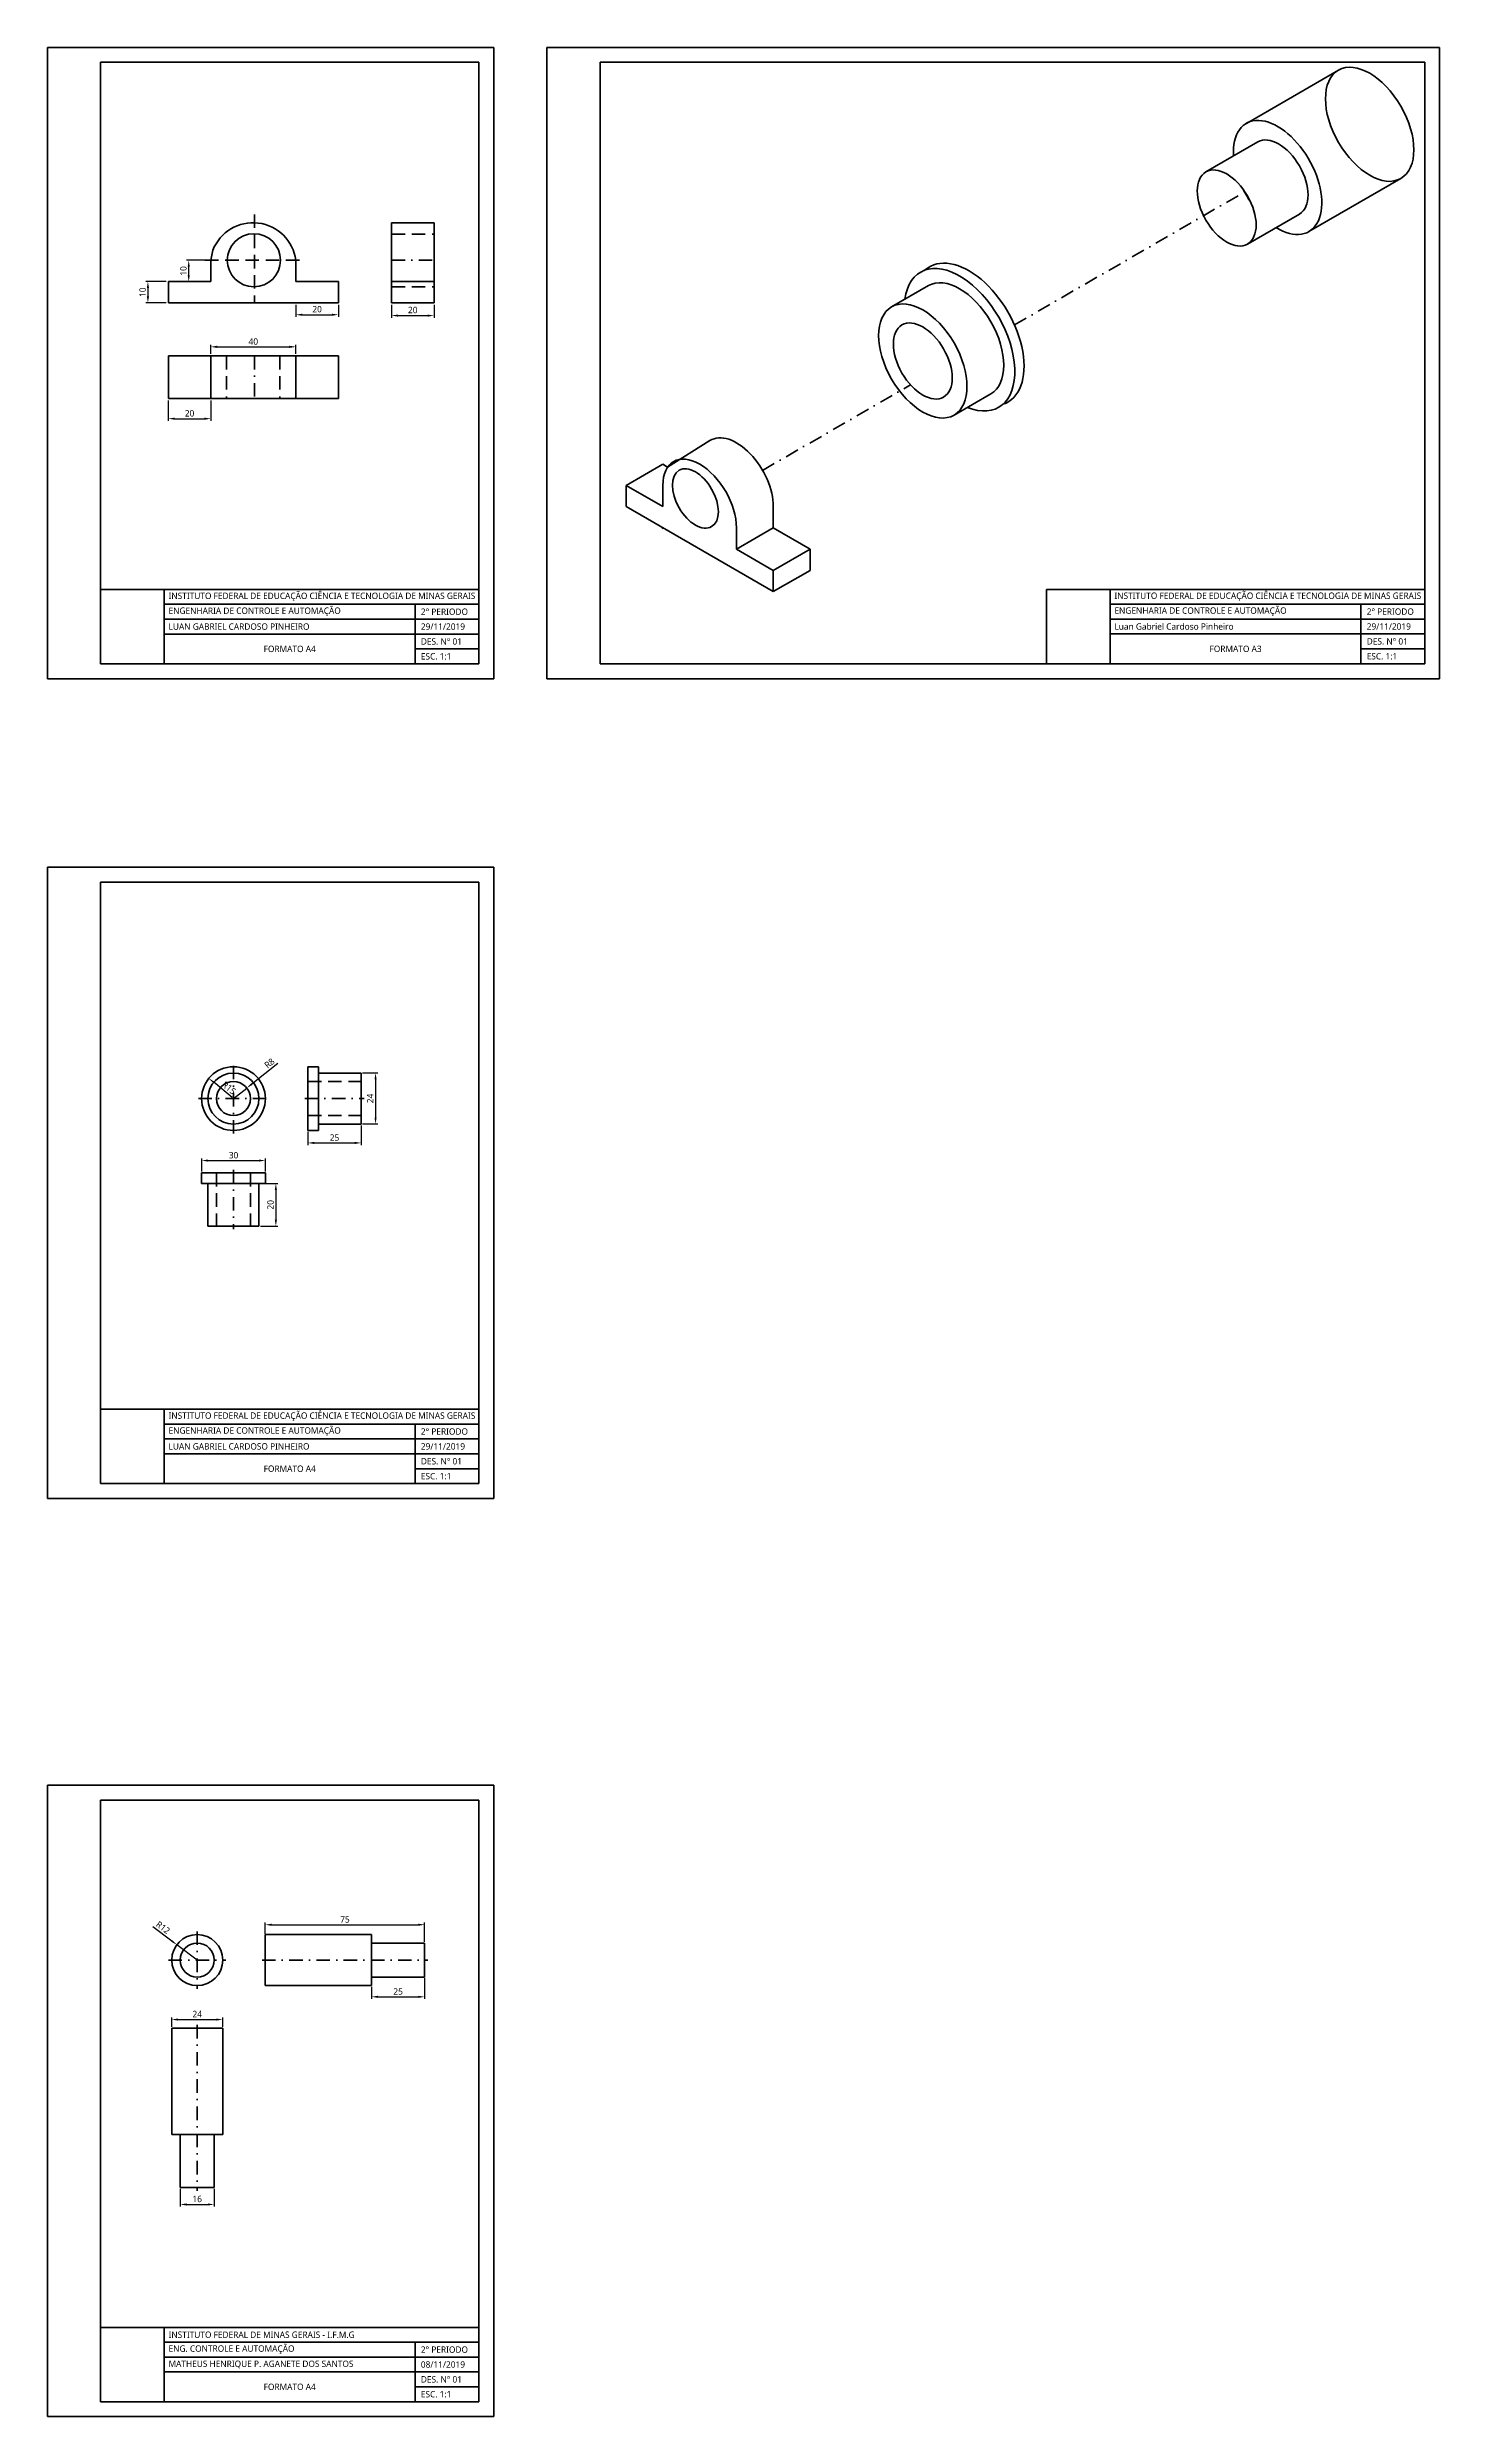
# Model space of a CAD drawing. Header units: millimetres. Extents: x 1010 to 9855, y 1438 to 2552.
# Drawn here: x 1010 to 1665, y 1438 to 2552 of the extents above; entities outside this region: 1.
import ezdxf

# ---------------------------------------------------------------- set-up
doc = ezdxf.new("R2010")
doc.units = ezdxf.units.MM
for name, pattern in [('DASHDOT2', [12.7, 6.35, -3.175, 0, -3.175]), ('DASHED2', [9.525, 6.35, -3.175]), ('TRAÇOPONTO2', [12.7, 6.35, -3.175, 0, -3.175])]:
    doc.linetypes.add(name, pattern=pattern)
for name, color, linetype, lineweight in [('Continua Estreita', 4, 'Continuous', 50), ('Continua Larga', 3, 'Continuous', 70), ('Cotas', 3, 'Continuous', 50)]:
    doc.layers.add(name, color=color, linetype=linetype, lineweight=lineweight)
for name, color, linetype, lineweight, plot in [('Texto', 3, 'Continuous', 70, False), ('Tracejada Larga', 1, 'DASHED2', 70, False), ('Traço ponto estreita', 2, 'TRAÇOPONTO2', 50, False), ('TraçoPonto Estreita', 2, 'DASHDOT2', 50, False)]:
    doc.layers.add(name, color=color, linetype=linetype, lineweight=lineweight, plot=plot)
doc.styles.add('Luan', font='trebuc.ttf', dxfattribs={"height": 3})
doc.styles.add('Matheus_Aganete', font='trebuc.ttf', dxfattribs={"height": 3})
doc.dimstyles.new('Luan', dxfattribs={"dimtxt": 3, "dimasz": 3, "dimexe": 1, "dimexo": 1, "dimgap": 1, "dimtad": 1, "dimtxsty": 'Luan', "dimcen": 0, "dimadec": 0, "dimazin": 0, "dimtfac": 1, "dimtmove": 0, "dimatfit": 3, "dimfxl": 1, "dimarcsym": 0})
doc.dimstyles.new('Matheus', dxfattribs={"dimtxt": 3, "dimasz": 3, "dimexe": 1, "dimexo": 0.6245, "dimgap": 1, "dimtad": 1, "dimtxsty": 'Matheus_Aganete', "dimcen": 0, "dimadec": 0, "dimazin": 0, "dimtfac": 1, "dimtmove": 0, "dimatfit": 3, "dimfxl": 1, "dimarcsym": 0})

# ---------------------------------------------------------------- blocks, each defined once
blk = doc.blocks.new('*D1')
at = {"layer": 'Cotas', "color": 0, "lineweight": -2, "transparency": 16777216}
for p, q in [((1059.3, 1668.1), (1068.2, 1661.3)), ((1080.2, 1652.3), (1070.6, 1659.5))]:
    blk.add_line(p, q, dxfattribs=at)
at = {"layer": 'Cotas', "color": 0, "transparency": 16777216}
blk.add_solid([(1068.5, 1661.7), (1067.9, 1660.9), (1070.6, 1659.5)], dxfattribs=at)
at = {"layer": 'Defpoints', "color": 0, "transparency": 16777216}
for p in [(1070.6, 1659.5), (1080.2, 1652.3)]:
    blk.add_point(p, dxfattribs=at)
at = {"layer": 'Cotas', "color": 0, "transparency": 16777216, "insert": (1064.1, 1667.6), "char_height": 3, "attachment_point": 5, "rotation": 322.948, "style": 'Matheus_Aganete'}
blk.add_mtext('R12', dxfattribs=at)
blk = doc.blocks.new('*D2')
at = {"layer": 'Cotas', "color": 0, "lineweight": -2, "transparency": 16777216}
for p, q in [((1112.2, 1664.6), (1112.2, 1669.9)), ((1115.2, 1668.9), (1184.2, 1668.9)), ((1187.2, 1660.9), (1187.2, 1669.9))]:
    blk.add_line(p, q, dxfattribs=at)
at = {"layer": 'Cotas', "color": 0, "transparency": 16777216}
for points in [[(1115.2, 1669.4), (1115.2, 1668.4), (1112.2, 1668.9)], [(1184.2, 1669.4), (1184.2, 1668.4), (1187.2, 1668.9)]]:
    blk.add_solid(points, dxfattribs=at)
at = {"layer": 'Defpoints', "color": 0, "transparency": 16777216}
for p in [(1112.2, 1663.9), (1187.2, 1668.9), (1187.2, 1660.3)]:
    blk.add_point(p, dxfattribs=at)
at = {"layer": 'Cotas', "color": 0, "transparency": 16777216, "insert": (1149.7, 1671.4), "char_height": 3, "attachment_point": 5, "style": 'Matheus_Aganete'}
blk.add_mtext('75', dxfattribs=at)
blk = doc.blocks.new('*D3')
at = {"layer": 'Cotas', "color": 0, "lineweight": -2, "transparency": 16777216}
for p, q in [((1068.2, 1620.9), (1068.2, 1625.3)), ((1071.2, 1624.3), (1089.2, 1624.3)), ((1092.2, 1620.9), (1092.2, 1625.3))]:
    blk.add_line(p, q, dxfattribs=at)
at = {"layer": 'Cotas', "color": 0, "transparency": 16777216}
for points in [[(1071.2, 1624.8), (1071.2, 1623.8), (1068.2, 1624.3)], [(1089.2, 1624.8), (1089.2, 1623.8), (1092.2, 1624.3)]]:
    blk.add_solid(points, dxfattribs=at)
at = {"layer": 'Defpoints', "color": 0, "transparency": 16777216}
for p in [(1068.2, 1620.3), (1092.2, 1624.3), (1092.2, 1620.3)]:
    blk.add_point(p, dxfattribs=at)
at = {"layer": 'Cotas', "color": 0, "transparency": 16777216, "insert": (1080.2, 1626.9), "char_height": 3, "attachment_point": 5, "style": 'Matheus_Aganete'}
blk.add_mtext('24', dxfattribs=at)
blk = doc.blocks.new('*D4')
at = {"layer": 'Cotas', "color": 0, "lineweight": -2, "transparency": 16777216}
for p, q in [((1072.2, 1544.7), (1072.2, 1536.3)), ((1088.2, 1544.7), (1088.2, 1536.3)), ((1075.2, 1537.3), (1085.2, 1537.3))]:
    blk.add_line(p, q, dxfattribs=at)
at = {"layer": 'Cotas', "color": 0, "transparency": 16777216}
for points in [[(1075.2, 1537.8), (1075.2, 1536.8), (1072.2, 1537.3)], [(1085.2, 1537.8), (1085.2, 1536.8), (1088.2, 1537.3)]]:
    blk.add_solid(points, dxfattribs=at)
at = {"layer": 'Defpoints', "color": 0, "transparency": 16777216}
for p in [(1072.2, 1545.3), (1088.2, 1545.3), (1088.2, 1537.3)]:
    blk.add_point(p, dxfattribs=at)
at = {"layer": 'Cotas', "color": 0, "transparency": 16777216, "insert": (1080.2, 1539.9), "char_height": 3, "attachment_point": 5, "style": 'Matheus_Aganete'}
blk.add_mtext('16', dxfattribs=at)
blk = doc.blocks.new('*D5')
at = {"layer": 'Cotas', "color": 0, "lineweight": -2, "transparency": 16777216}
for p, q in [((1162.2, 1639.7), (1162.2, 1634)), ((1187.2, 1643.7), (1187.2, 1634)), ((1165.2, 1635), (1184.2, 1635))]:
    blk.add_line(p, q, dxfattribs=at)
at = {"layer": 'Cotas', "color": 0, "transparency": 16777216}
for points in [[(1165.2, 1635.5), (1165.2, 1634.5), (1162.2, 1635)], [(1184.2, 1635.5), (1184.2, 1634.5), (1187.2, 1635)]]:
    blk.add_solid(points, dxfattribs=at)
at = {"layer": 'Defpoints', "color": 0, "transparency": 16777216}
for p in [(1162.2, 1640.3), (1187.2, 1644.3), (1187.2, 1635)]:
    blk.add_point(p, dxfattribs=at)
at = {"layer": 'Cotas', "color": 0, "transparency": 16777216, "insert": (1174.7, 1637.5), "char_height": 3, "attachment_point": 5, "style": 'Matheus_Aganete'}
blk.add_mtext('25', dxfattribs=at)
blk = doc.blocks.new('*D6')
at = {"layer": 'Continua Larga', "color": 0, "lineweight": -2, "transparency": 16777216}
blk.add_line((1096.6, 2058.1), (1088, 2065.2), dxfattribs=at)
at = {"layer": 'Continua Larga', "color": 0, "transparency": 16777216}
blk.add_solid([(1088.3, 2065.5), (1087.7, 2064.8), (1085.6, 2067.1)], dxfattribs=at)
at = {"layer": 'Defpoints', "color": 0, "transparency": 16777216}
for p in [(1085.6, 2067.1), (1097.3, 2057.6)]:
    blk.add_point(p, dxfattribs=at)
at = {"layer": 'Continua Larga', "color": 0, "transparency": 16777216, "insert": (1095.1, 2062.6), "char_height": 3, "attachment_point": 5, "rotation": 320.6874, "style": 'Matheus_Aganete'}
blk.add_mtext('R15', dxfattribs=at)
blk = doc.blocks.new('*D7')
at = {"layer": 'Continua Larga', "color": 0, "lineweight": -2, "transparency": 16777216}
for p, q in [((1157.9, 2069.6), (1165.1, 2069.6)), ((1164.1, 2066.6), (1164.1, 2048.6)), ((1157.9, 2045.6), (1165.1, 2045.6))]:
    blk.add_line(p, q, dxfattribs=at)
at = {"layer": 'Continua Larga', "color": 0, "transparency": 16777216}
for points in [[(1163.6, 2066.6), (1164.6, 2066.6), (1164.1, 2069.6)], [(1163.6, 2048.6), (1164.6, 2048.6), (1164.1, 2045.6)]]:
    blk.add_solid(points, dxfattribs=at)
at = {"layer": 'Defpoints', "color": 0, "transparency": 16777216}
for p in [(1157.3, 2069.6), (1157.3, 2045.6), (1164.1, 2045.6)]:
    blk.add_point(p, dxfattribs=at)
at = {"layer": 'Continua Larga', "color": 0, "transparency": 16777216, "insert": (1161.6, 2057.6), "char_height": 3, "attachment_point": 5, "rotation": 90, "style": 'Matheus_Aganete'}
blk.add_mtext('24', dxfattribs=at)
blk = doc.blocks.new('*D8')
at = {"layer": 'Continua Larga', "color": 0, "lineweight": -2, "transparency": 16777216}
for p, q in [((1082.3, 2023.2), (1082.3, 2029.4)), ((1112.3, 2023.2), (1112.3, 2029.4)), ((1085.3, 2028.4), (1109.3, 2028.4))]:
    blk.add_line(p, q, dxfattribs=at)
at = {"layer": 'Continua Larga', "color": 0, "transparency": 16777216}
for points in [[(1085.3, 2028.9), (1085.3, 2027.9), (1082.3, 2028.4)], [(1109.3, 2028.9), (1109.3, 2027.9), (1112.3, 2028.4)]]:
    blk.add_solid(points, dxfattribs=at)
at = {"layer": 'Defpoints', "color": 0, "transparency": 16777216}
for p in [(1082.3, 2022.6), (1112.3, 2028.4), (1112.3, 2022.6)]:
    blk.add_point(p, dxfattribs=at)
at = {"layer": 'Continua Larga', "color": 0, "transparency": 16777216, "insert": (1097.3, 2030.9), "char_height": 3, "attachment_point": 5, "style": 'Matheus_Aganete'}
blk.add_mtext('30', dxfattribs=at)
blk = doc.blocks.new('*D9')
at = {"layer": 'Continua Larga', "color": 0, "lineweight": -2, "transparency": 16777216}
for p, q in [((1132.3, 2041.9), (1132.3, 2035.7)), ((1157.3, 2044.9), (1157.3, 2035.7)), ((1135.3, 2036.7), (1154.3, 2036.7))]:
    blk.add_line(p, q, dxfattribs=at)
at = {"layer": 'Continua Larga', "color": 0, "transparency": 16777216}
for points in [[(1135.3, 2037.2), (1135.3, 2036.2), (1132.3, 2036.7)], [(1154.3, 2037.2), (1154.3, 2036.2), (1157.3, 2036.7)]]:
    blk.add_solid(points, dxfattribs=at)
at = {"layer": 'Defpoints', "color": 0, "transparency": 16777216}
for p in [(1132.3, 2042.6), (1157.3, 2045.6), (1157.3, 2036.7)]:
    blk.add_point(p, dxfattribs=at)
at = {"layer": 'Continua Larga', "color": 0, "transparency": 16777216, "insert": (1144.8, 2039.2), "char_height": 3, "attachment_point": 5, "style": 'Matheus_Aganete'}
blk.add_mtext('25', dxfattribs=at)
blk = doc.blocks.new('*D10')
at = {"layer": 'Continua Larga', "color": 0, "lineweight": -2, "transparency": 16777216}
for p, q in [((1109.9, 2017.6), (1118.2, 2017.6)), ((1117.2, 2014.6), (1117.2, 2000.6)), ((1109.9, 1997.6), (1118.2, 1997.6))]:
    blk.add_line(p, q, dxfattribs=at)
at = {"layer": 'Continua Larga', "color": 0, "transparency": 16777216}
for points in [[(1116.7, 2014.6), (1117.7, 2014.6), (1117.2, 2017.6)], [(1116.7, 2000.6), (1117.7, 2000.6), (1117.2, 1997.6)]]:
    blk.add_solid(points, dxfattribs=at)
at = {"layer": 'Defpoints', "color": 0, "transparency": 16777216}
for p in [(1109.3, 2017.6), (1109.3, 1997.6), (1117.2, 1997.6)]:
    blk.add_point(p, dxfattribs=at)
at = {"layer": 'Continua Larga', "color": 0, "transparency": 16777216, "insert": (1114.7, 2007.6), "char_height": 3, "attachment_point": 5, "rotation": 90, "style": 'Matheus_Aganete'}
blk.add_mtext('20', dxfattribs=at)
blk = doc.blocks.new('*D11')
at = {"layer": 'Continua Larga', "color": 0, "lineweight": -2, "transparency": 16777216}
for p, q in [((1118.1, 2074.1), (1105.9, 2064.4)), ((1097.3, 2057.6), (1103.5, 2062.5))]:
    blk.add_line(p, q, dxfattribs=at)
at = {"layer": 'Continua Larga', "color": 0, "transparency": 16777216}
blk.add_solid([(1105.6, 2064.8), (1106.2, 2064), (1103.5, 2062.5)], dxfattribs=at)
at = {"layer": 'Defpoints', "color": 0, "transparency": 16777216}
for p in [(1103.5, 2062.5), (1097.3, 2057.6)]:
    blk.add_point(p, dxfattribs=at)
at = {"layer": 'Continua Larga', "color": 0, "transparency": 16777216, "insert": (1114.2, 2074.2), "char_height": 3, "attachment_point": 5, "rotation": 38.4216, "style": 'Matheus_Aganete'}
blk.add_mtext('R8', dxfattribs=at)
blk = doc.blocks.new('*D30')
at = {"layer": 'Cotas', "color": 0, "lineweight": -2, "transparency": 16777216}
for p, q in [((1171.6, 2430.9), (1171.6, 2424.9)), ((1191.6, 2430.9), (1191.6, 2424.9)), ((1174.6, 2425.9), (1188.6, 2425.9))]:
    blk.add_line(p, q, dxfattribs=at)
at = {"layer": 'Cotas', "color": 0, "transparency": 16777216}
for points in [[(1174.6, 2426.4), (1174.6, 2425.4), (1171.6, 2425.9)], [(1188.6, 2426.4), (1188.6, 2425.4), (1191.6, 2425.9)]]:
    blk.add_solid(points, dxfattribs=at)
at = {"layer": 'Defpoints', "color": 0, "transparency": 16777216}
for p in [(1171.6, 2431.9), (1191.6, 2431.9), (1191.6, 2425.9)]:
    blk.add_point(p, dxfattribs=at)
at = {"layer": 'Cotas', "color": 0, "transparency": 16777216, "insert": (1181.6, 2428.5), "char_height": 3, "attachment_point": 5, "style": 'Luan'}
blk.add_mtext('20', dxfattribs=at)
blk = doc.blocks.new('*D31')
at = {"layer": 'Cotas', "color": 0, "lineweight": -2, "transparency": 16777216}
for p, q in [((1065.6, 2441.9), (1056, 2441.9)), ((1065.6, 2431.9), (1056, 2431.9)), ((1057, 2438.9), (1057, 2434.9))]:
    blk.add_line(p, q, dxfattribs=at)
at = {"layer": 'Cotas', "color": 0, "transparency": 16777216}
for points in [[(1056.5, 2438.9), (1057.5, 2438.9), (1057, 2441.9)], [(1056.5, 2434.9), (1057.5, 2434.9), (1057, 2431.9)]]:
    blk.add_solid(points, dxfattribs=at)
at = {"layer": 'Defpoints', "color": 0, "transparency": 16777216}
for p in [(1066.6, 2441.9), (1057, 2431.9), (1066.6, 2431.9)]:
    blk.add_point(p, dxfattribs=at)
at = {"layer": 'Cotas', "color": 0, "transparency": 16777216, "insert": (1054.5, 2436.9), "char_height": 3, "attachment_point": 5, "rotation": 90, "style": 'Luan'}
blk.add_mtext('10', dxfattribs=at)
blk = doc.blocks.new('*D32')
at = {"layer": 'Cotas', "color": 0, "lineweight": -2, "transparency": 16777216}
for p, q in [((1085.6, 2451.9), (1075.2, 2451.9)), ((1085.6, 2441.9), (1075.2, 2441.9)), ((1076.2, 2444.9), (1076.2, 2448.9))]:
    blk.add_line(p, q, dxfattribs=at)
at = {"layer": 'Cotas', "color": 0, "transparency": 16777216}
for points in [[(1075.7, 2448.9), (1076.7, 2448.9), (1076.2, 2451.9)], [(1075.7, 2444.9), (1076.7, 2444.9), (1076.2, 2441.9)]]:
    blk.add_solid(points, dxfattribs=at)
at = {"layer": 'Defpoints', "color": 0, "transparency": 16777216}
for p in [(1076.2, 2451.9), (1086.6, 2451.9), (1086.6, 2441.9)]:
    blk.add_point(p, dxfattribs=at)
at = {"layer": 'Cotas', "color": 0, "transparency": 16777216, "insert": (1073.7, 2446.9), "char_height": 3, "attachment_point": 5, "rotation": 90, "style": 'Luan'}
blk.add_mtext('10', dxfattribs=at)
blk = doc.blocks.new('*D33')
at = {"layer": 'Cotas', "color": 0, "lineweight": -2, "transparency": 16777216}
for p, q in [((1126.6, 2430.9), (1126.6, 2425.3)), ((1146.6, 2430.9), (1146.6, 2425.3)), ((1129.6, 2426.3), (1143.6, 2426.3))]:
    blk.add_line(p, q, dxfattribs=at)
at = {"layer": 'Cotas', "color": 0, "transparency": 16777216}
for points in [[(1129.6, 2426.8), (1129.6, 2425.8), (1126.6, 2426.3)], [(1143.6, 2426.8), (1143.6, 2425.8), (1146.6, 2426.3)]]:
    blk.add_solid(points, dxfattribs=at)
at = {"layer": 'Defpoints', "color": 0, "transparency": 16777216}
for p in [(1126.6, 2431.9), (1146.6, 2431.9), (1146.6, 2426.3)]:
    blk.add_point(p, dxfattribs=at)
at = {"layer": 'Cotas', "color": 0, "transparency": 16777216, "insert": (1136.6, 2428.9), "char_height": 3, "attachment_point": 5, "style": 'Luan'}
blk.add_mtext('20', dxfattribs=at)
blk = doc.blocks.new('*D34')
at = {"layer": 'Cotas', "color": 0, "lineweight": -2, "transparency": 16777216}
for p, q in [((1066.6, 2385.9), (1066.6, 2376.4)), ((1086.6, 2385.9), (1086.6, 2376.4)), ((1069.6, 2377.4), (1083.6, 2377.4))]:
    blk.add_line(p, q, dxfattribs=at)
at = {"layer": 'Cotas', "color": 0, "transparency": 16777216}
for points in [[(1069.6, 2377.9), (1069.6, 2376.9), (1066.6, 2377.4)], [(1083.6, 2377.9), (1083.6, 2376.9), (1086.6, 2377.4)]]:
    blk.add_solid(points, dxfattribs=at)
at = {"layer": 'Defpoints', "color": 0, "transparency": 16777216}
for p in [(1066.6, 2386.9), (1086.6, 2386.9), (1086.6, 2377.4)]:
    blk.add_point(p, dxfattribs=at)
at = {"layer": 'Cotas', "color": 0, "transparency": 16777216, "insert": (1076.6, 2379.9), "char_height": 3, "attachment_point": 5, "style": 'Luan'}
blk.add_mtext('20', dxfattribs=at)
blk = doc.blocks.new('*D35')
at = {"layer": 'Cotas', "color": 0, "lineweight": -2, "transparency": 16777216}
for p, q in [((1086.6, 2407.9), (1086.6, 2412.2)), ((1089.6, 2411.2), (1123.6, 2411.2)), ((1126.6, 2407.9), (1126.6, 2412.2))]:
    blk.add_line(p, q, dxfattribs=at)
at = {"layer": 'Cotas', "color": 0, "transparency": 16777216}
for points in [[(1089.6, 2411.7), (1089.6, 2410.7), (1086.6, 2411.2)], [(1123.6, 2411.7), (1123.6, 2410.7), (1126.6, 2411.2)]]:
    blk.add_solid(points, dxfattribs=at)
at = {"layer": 'Defpoints', "color": 0, "transparency": 16777216}
for p in [(1126.6, 2411.2), (1086.6, 2406.9), (1126.6, 2406.9)]:
    blk.add_point(p, dxfattribs=at)
at = {"layer": 'Cotas', "color": 0, "transparency": 16777216, "insert": (1106.6, 2413.7), "char_height": 3, "attachment_point": 5, "style": 'Luan'}
blk.add_mtext('40', dxfattribs=at)

msp = doc.modelspace()

# ---------------------------------------------------------------- linework, layer by layer
at = {"layer": 'Continua Estreita'}
for p, q in [((1009.707, 2255.07), (1009.707, 2552.07)), ((1009.707, 2552.07), (1219.707, 2552.07)), ((1219.707, 2552.07), (1219.707, 2255.07)), ((1664.707, 2552.07), (1244.707, 2552.07)), ((1244.707, 2552.07), (1244.707, 2255.07)), ((1664.707, 2255.07), (1664.707, 2552.07)), ((1219.707, 2255.07), (1009.707, 2255.07)), ((1244.707, 2255.07), (1664.707, 2255.07)), ((1009.707, 1869.417), (1009.707, 2166.417)), ((1009.707, 2166.417), (1219.707, 2166.417)), ((1219.707, 2166.417), (1219.707, 1869.417)), ((1219.707, 1869.417), (1009.707, 1869.417)), ((1009.707, 1437.51), (1009.707, 1734.51)), ((1009.707, 1734.51), (1219.707, 1734.51)), ((1219.707, 1734.51), (1219.707, 1437.51)), ((1219.707, 1437.51), (1009.707, 1437.51))]:
    msp.add_line(p, q, dxfattribs=at)
at = {"layer": 'Continua Larga'}
for p, q in [((1034.707, 2262.07), (1034.707, 2545.07)), ((1034.707, 2545.07), (1212.707, 2545.07)), ((1212.707, 2545.07), (1212.707, 2262.07)), ((1269.707, 2545.07), (1269.707, 2262.07)), ((1657.707, 2545.07), (1269.707, 2545.07)), ((1573.809, 2516.34), (1617.11, 2541.34)), ((1657.707, 2262.07), (1657.707, 2545.07)), ((1554.732, 2493.486), (1579.182, 2507.602)), ((1603.203, 2465.428), (1646.504, 2490.428)), ((1171.618, 2441.927), (1171.618, 2469.566)), ((1171.618, 2469.566), (1191.618, 2469.566)), ((1191.618, 2469.566), (1191.618, 2441.927)), ((1574.328, 2459.545), (1598.778, 2473.661)), ((1086.618, 2451.927), (1087.554, 2456.614)), ((1066.618, 2431.927), (1066.618, 2441.927)), ((1066.618, 2441.927), (1086.618, 2441.927)), ((1086.618, 2441.927), (1086.618, 2451.927)), ((1126.618, 2441.927), (1126.618, 2451.927)), ((1146.618, 2441.927), (1126.618, 2441.927)), ((1146.618, 2431.927), (1146.618, 2441.927)), ((1191.618, 2441.927), (1171.618, 2441.927)), ((1171.618, 2441.927), (1171.618, 2431.927)), ((1191.618, 2431.927), (1191.618, 2441.927)), ((1422.208, 2447.169), (1424.311, 2448.531)), ((1066.618, 2431.927), (1146.618, 2431.927)), ((1106.765, 2437.133), (1106.858, 2437.133)), ((1171.618, 2431.927), (1191.618, 2431.927)), ((1406.867, 2429.993), (1424.188, 2439.993)), ((1066.618, 2406.927), (1146.618, 2406.927)), ((1066.618, 2386.927), (1066.618, 2406.927)), ((1086.604, 2406.927), (1086.604, 2386.927)), ((1126.618, 2406.927), (1126.618, 2386.927)), ((1146.618, 2406.927), (1146.618, 2386.927)), ((1146.618, 2386.927), (1066.618, 2386.927)), ((1436.261, 2379.081), (1453.582, 2389.081)), ((1301.494, 2354.534), (1321.404, 2367.079)), ((1281.96, 2346.029), (1299.28, 2356.029)), ((1299.28, 2356.029), (1301.494, 2354.534)), ((1281.96, 2336.029), (1281.96, 2346.029)), ((1281.96, 2346.029), (1299.28, 2336.029)), ((1299.28, 2336.029), (1299.28, 2346.029)), ((1281.96, 2336.029), (1351.242, 2296.029)), ((1351.242, 2326.029), (1351.242, 2336.029)), ((1351.242, 2326.029), (1351.242, 2336.029)), ((1333.921, 2316.029), (1333.921, 2326.029)), ((1333.921, 2316.029), (1351.242, 2326.029)), ((1368.562, 2316.029), (1351.242, 2326.029)), ((1351.242, 2306.029), (1333.921, 2316.029)), ((1351.242, 2306.029), (1368.562, 2316.029)), ((1368.562, 2316.029), (1368.562, 2306.029)), ((1212.707, 2297.07), (1034.707, 2297.07)), ((1064.707, 2297.07), (1064.707, 2262.07)), ((1351.242, 2296.029), (1351.242, 2306.029)), ((1368.562, 2306.029), (1351.242, 2296.029)), ((1657.707, 2297.116), (1479.707, 2297.116)), ((1479.707, 2297.116), (1479.707, 2262.07)), ((1509.707, 2297.116), (1509.707, 2262.116)), ((1212.707, 2290.07), (1064.707, 2290.07)), ((1182.707, 2290.07), (1182.707, 2262.07)), ((1657.707, 2290.116), (1509.707, 2290.116)), ((1627.707, 2290.116), (1627.707, 2262.116)), ((1212.707, 2283.07), (1064.707, 2283.07)), ((1212.707, 2276.07), (1064.707, 2276.07)), ((1657.707, 2283.116), (1509.707, 2283.116)), ((1657.707, 2276.116), (1509.707, 2276.116)), ((1212.707, 2269.07), (1182.707, 2269.07)), ((1657.707, 2269.116), (1627.707, 2269.116)), ((1212.707, 2262.07), (1034.707, 2262.07)), ((1269.707, 2262.07), (1657.707, 2262.07)), ((1034.707, 1876.417), (1034.707, 2159.417)), ((1034.707, 2159.417), (1212.707, 2159.417)), ((1212.707, 2159.417), (1212.707, 1876.417)), ((1132.255, 2042.554), (1132.255, 2072.554)), ((1132.255, 2072.554), (1137.255, 2072.554)), ((1137.255, 2069.554), (1137.255, 2072.554)), ((1137.255, 2069.554), (1157.255, 2069.554)), ((1137.255, 2069.554), (1137.255, 2045.554)), ((1157.255, 2069.554), (1157.255, 2045.554)), ((1137.255, 2042.554), (1132.255, 2042.554)), ((1137.255, 2042.554), (1137.255, 2045.554)), ((1137.255, 2045.554), (1157.255, 2045.554)), ((1082.255, 2022.554), (1112.255, 2022.554)), ((1082.255, 2017.554), (1082.255, 2022.554)), ((1082.255, 2017.554), (1112.255, 2017.554)), ((1085.255, 2017.554), (1085.255, 1997.554)), ((1109.255, 2017.554), (1109.255, 1997.554)), ((1112.255, 2022.554), (1112.255, 2017.554)), ((1109.255, 1997.554), (1085.255, 1997.554)), ((1212.707, 1911.417), (1034.707, 1911.417)), ((1064.707, 1911.417), (1064.707, 1876.417)), ((1212.707, 1904.417), (1064.707, 1904.417)), ((1212.707, 1897.417), (1064.707, 1897.417)), ((1182.707, 1904.417), (1182.707, 1876.417)), ((1212.707, 1890.417), (1064.707, 1890.417)), ((1212.707, 1876.417), (1034.707, 1876.417)), ((1212.707, 1883.417), (1182.707, 1883.417)), ((1034.707, 1444.51), (1034.707, 1727.51)), ((1034.707, 1727.51), (1212.707, 1727.51)), ((1212.707, 1727.51), (1212.707, 1444.51)), ((1162.188, 1664.282), (1112.188, 1664.282)), ((1112.188, 1664.282), (1112.188, 1640.282)), ((1162.188, 1664.282), (1162.188, 1640.282)), ((1162.188, 1660.282), (1187.188, 1660.282)), ((1187.188, 1644.282), (1187.188, 1660.282)), ((1112.188, 1640.282), (1162.188, 1640.282)), ((1162.188, 1644.282), (1187.188, 1644.282)), ((1068.188, 1620.282), (1092.188, 1620.282)), ((1068.188, 1620.282), (1068.188, 1570.282)), ((1092.188, 1620.282), (1092.188, 1570.282)), ((1068.188, 1570.282), (1092.188, 1570.282)), ((1072.188, 1570.282), (1072.188, 1545.282)), ((1088.188, 1570.282), (1088.188, 1545.282)), ((1072.188, 1545.282), (1088.188, 1545.282)), ((1212.707, 1479.51), (1034.707, 1479.51)), ((1064.707, 1479.51), (1064.707, 1444.51)), ((1212.707, 1472.51), (1064.707, 1472.51)), ((1182.707, 1472.51), (1182.707, 1444.51)), ((1212.707, 1465.51), (1064.707, 1465.51)), ((1212.707, 1458.51), (1064.707, 1458.51)), ((1212.707, 1451.51), (1182.707, 1451.51)), ((1212.707, 1444.51), (1034.707, 1444.51))]:
    msp.add_line(p, q, dxfattribs=at)
for centre, radius in [((1106.858, 2451.927), 12.5), ((1097.255, 2057.554), 15), ((1097.255, 2057.554), 12), ((1097.255, 2057.554), 8), ((1080.188, 1652.282), 12), ((1080.188, 1652.282), 8)]:
    msp.add_circle(centre, radius, dxfattribs=at)
msp.add_arc((1106.485, 2449.26), 20.309, 7.544488, 158.772056, dxfattribs=at)
for centre, major_axis in [((1631.807, 2515.884), (14.697, -25.456)), ((1564.53, 2476.515), (9.798, -16.971)), ((9840.533, 2456.932), (-9.186, -15.91)), ((1421.564, 2404.537), (14.697, -25.456)), ((1421.564, 2404.537), (9.798, -16.971)), ((1314.568, 2339.861), (7.655, -13.258))]:
    msp.add_ellipse(centre, major_axis=major_axis, ratio=0.57735027, dxfattribs=at)
for centre, major_axis, start_param, end_param in [((1588.506, 2490.884), (14.697, -25.456), 5.46311893, 10.28646153), ((1588.98, 2490.632), (9.798, -16.971), 6.28318531, 9.42477796), ((1588.506, 2490.884), (14.697, -25.456), 4.59637891, 4.84722907), ((1438.885, 2414.537), (18.371, -31.82), 5.6396842, 10.06827907), ((1443.215, 2417.037), (18.371, -31.82), 6.16505965, 9.54290361), ((1438.885, 2414.537), (14.697, -25.456), 6.28318531, 9.42477796), ((1333.921, 2346.029), (12.247, -21.213), 7.06858347, 9.44709932), ((1316.601, 2336.029), (12.247, -21.213), 7.06858347, 10.21017612)]:
    msp.add_ellipse(centre, major_axis=major_axis, ratio=0.57735027, start_param=start_param, end_param=end_param, dxfattribs=at)
at = {"layer": 'Tracejada Larga'}
for p, q in [((1107.185, 2473.522), (1107.185, 2431.927)), ((1171.618, 2464.161), (1191.618, 2464.161)), ((1083.844, 2451.927), (1130.525, 2451.927)), ((1171.618, 2439.427), (1191.618, 2439.427)), ((1093.933, 2406.927), (1093.933, 2386.927)), ((1119.079, 2406.927), (1119.079, 2386.927)), ((1132.255, 2065.554), (1157.255, 2065.554)), ((1132.255, 2049.554), (1157.255, 2049.554)), ((1089.255, 2022.554), (1089.255, 1997.554)), ((1105.255, 2022.554), (1105.255, 1997.554))]:
    msp.add_line(p, q, dxfattribs=at)
at = {"layer": 'Traço ponto estreita'}
for p, q in [((1464.688, 2421.527), (1573.11, 2484.125)), ((1171.618, 2451.927), (1191.618, 2451.927)), ((1107.185, 2406.927), (1107.185, 2386.927)), ((1346.169, 2353.1), (1415.808, 2393.306)), ((1298.731, 2325.712), (1299.28, 2326.029))]:
    msp.add_line(p, q, dxfattribs=at)
at = {"layer": 'TraçoPonto Estreita'}
for p, q in [((1097.255, 2041.054), (1097.255, 2074.054)), ((1080.755, 2057.554), (1113.755, 2057.554)), ((1130.755, 2057.554), (1158.755, 2057.554)), ((1097.255, 2024.054), (1097.255, 1996.054)), ((1080.188, 1665.782), (1080.188, 1638.782)), ((1066.688, 1652.282), (1093.688, 1652.282)), ((1110.688, 1652.282), (1188.688, 1652.282)), ((1080.188, 1621.782), (1080.188, 1543.782))]:
    msp.add_line(p, q, dxfattribs=at)

# ---------------------------------------------------------------- texts
at = {"layer": 'Texto', "char_height": 3, "style": 'Matheus_Aganete'}
for s, width, insert, attachment_point in [('INSTITUTO FEDERAL DE EDUCAÇÃO CIÊNCIA E TECNOLOGIA DE MINAS GERAIS ', 146.00224, (1066.705, 2293.57), 4), ('INSTITUTO FEDERAL DE EDUCAÇÃO CIÊNCIA E TECNOLOGIA DE MINAS GERAIS', 146.00224, (1511.705, 2293.616), 4), ('ENGENHARIA DE CONTROLE E AUTOMAÇÃO', 116.00224, (1066.705, 2286.57), 4), ('2° PERIODO', 27.29693, (1185.41, 2286.57), 4), ('ENGENHARIA DE CONTROLE E AUTOMAÇÃO', 116.00224, (1511.705, 2286.616), 4), ('2° PERIODO', 27.29693, (1630.41, 2286.616), 4), ('LUAN GABRIEL CARDOSO PINHEIRO', 116.00224, (1066.705, 2279.57), 4), ('29/11/2019', 27.29693, (1185.41, 2279.57), 4), ('DES. N° 01', 27.29693, (1185.41, 2272.57), 4), ('\\pxt13;Luan Gabriel Cardoso Pinheiro', 116.00224, (1511.705, 2279.616), 4), ('29/11/2019', 27.29693, (1630.41, 2279.616), 4), ('DES. N° 01', 27.29693, (1630.41, 2272.616), 4), ('FORMATO A4', 118, (1123.707, 2269.07), 5), ('ESC. 1:1', 27.29693, (1185.41, 2265.57), 4), ('FORMATO A3', 118, (1568.707, 2269.116), 5), ('ESC. 1:1', 27.29693, (1630.41, 2265.616), 4), ('INSTITUTO FEDERAL DE EDUCAÇÃO CIÊNCIA E TECNOLOGIA DE MINAS GERAIS ', 146.00224, (1066.705, 1907.917), 4), ('ENGENHARIA DE CONTROLE E AUTOMAÇÃO', 116.00224, (1066.705, 1900.917), 4), ('LUAN GABRIEL CARDOSO PINHEIRO', 116.00224, (1066.705, 1893.917), 4), ('2° PERIODO', 27.29693, (1185.41, 1900.917), 4), ('29/11/2019', 27.29693, (1185.41, 1893.917), 4), ('FORMATO A4', 118, (1123.707, 1883.417), 5), ('DES. N° 01', 27.29693, (1185.41, 1886.917), 4), ('ESC. 1:1', 27.29693, (1185.41, 1879.917), 4), ('INSTITUTO FEDERAL DE MINAS GERAIS - I.F.M.G', 146.00224, (1066.705, 1476.01), 4), ('ENG. CONTROLE E AUTOMAÇÃO', 116.00224, (1066.705, 1469.01), 4), ('MATHEUS HENRIQUE P. AGANETE DOS SANTOS', 116.00224, (1066.705, 1462.01), 4), ('2° PERIODO', 27.29693, (1185.41, 1469.01), 4), ('08/11/2019', 27.29693, (1185.41, 1462.01), 4), ('FORMATO A4', 118, (1123.707, 1451.51), 5), ('DES. N° 01', 27.29693, (1185.41, 1455.01), 4), ('ESC. 1:1', 27.29693, (1185.41, 1448.01), 4)]:
    msp.add_mtext_dynamic_manual_height_columns(s, width=width, gutter_width=15, heights=[0], dxfattribs=dict(at, insert=insert, attachment_point=attachment_point))

# ---------------------------------------------------------------- dimensions: what is measured, and where the dimension line sits
at = {"layer": 'Continua Larga'}
for mpoint, picture, middle in [((1103.523, 2062.525), '*D11', (1115.732, 2072.21)), ((1085.649, 2067.057), '*D6', (1093.462, 2060.659))]:
    dim = msp.add_radius_dim(center=(1097.255, 2057.554), mpoint=mpoint, dimstyle='Matheus', dxfattribs=at)
    dim.commit()
    dim.dimension.update_dxf_attribs({"geometry": picture, "text_midpoint": middle, "dimtype": 164})
for base, p1, p2, picture, middle in [((1164.085, 2045.554), (1157.255, 2069.554), (1157.255, 2045.554), '*D7', (1161.579, 2057.554)), ((1117.225, 1997.554), (1109.255, 2017.554), (1109.255, 1997.554), '*D10', (1114.699, 2007.554))]:
    dim = msp.add_linear_dim(base=base, p1=p1, p2=p2, angle=90, dimstyle='Matheus', dxfattribs=at)
    dim.commit()
    dim.dimension.update_dxf_attribs({"geometry": picture, "text_midpoint": middle})
for base, p1, p2, picture, middle in [((1157.255, 2036.714), (1132.255, 2042.554), (1157.255, 2045.554), '*D9', (1144.755, 2039.24)), ((1112.255, 2028.362), (1082.255, 2022.554), (1112.255, 2022.554), '*D8', (1097.255, 2030.888))]:
    dim = msp.add_linear_dim(base=base, p1=p1, p2=p2, dimstyle='Matheus', dxfattribs=at)
    dim.commit()
    dim.dimension.update_dxf_attribs({"geometry": picture, "text_midpoint": middle})
at = {"layer": 'Cotas'}
for base, p1, p2, picture, middle in [((1057.005, 2431.927), (1066.618, 2441.927), (1066.618, 2431.927), '*D31', (1054.479, 2436.927)), ((1076.233, 2451.927), (1086.618, 2441.927), (1086.618, 2451.927), '*D32', (1073.706, 2446.927))]:
    dim = msp.add_linear_dim(base=base, p1=p1, p2=p2, angle=90, dimstyle='Luan', dxfattribs=at)
    dim.commit()
    dim.dimension.update_dxf_attribs({"geometry": picture, "text_midpoint": middle})
for base, p1, p2, dimstyle, picture, middle in [((1146.618, 2426.329), (1126.618, 2431.927), (1146.618, 2431.927), 'Luan', '*D33', (1136.618, 2428.855)), ((1191.618, 2425.939), (1171.618, 2431.927), (1191.618, 2431.927), 'Luan', '*D30', (1181.618, 2428.465)), ((1126.604, 2411.176), (1086.604, 2406.927), (1126.604, 2406.927), 'Luan', '*D35', (1106.604, 2413.702)), ((1086.618, 2377.386), (1066.618, 2386.927), (1086.618, 2386.927), 'Luan', '*D34', (1076.618, 2379.912)), ((1187.188, 1668.876), (1112.188, 1663.928), (1187.188, 1660.282), 'Matheus', '*D2', (1149.688, 1671.396)), ((1187.188, 1634.965), (1162.188, 1640.282), (1187.188, 1644.282), 'Matheus', '*D5', (1174.688, 1637.491)), ((1092.188, 1624.346), (1068.188, 1620.282), (1092.188, 1620.282), 'Matheus', '*D3', (1080.188, 1626.852)), ((1088.188, 1537.323), (1072.188, 1545.282), (1088.188, 1545.282), 'Matheus', '*D4', (1080.188, 1539.855))]:
    dim = msp.add_linear_dim(base=base, p1=p1, p2=p2, dimstyle=dimstyle, dxfattribs=at)
    dim.commit()
    dim.dimension.update_dxf_attribs({"geometry": picture, "text_midpoint": middle})
dim = msp.add_radius_dim(center=(1080.188, 1652.282), mpoint=(1070.611, 1659.512), dimstyle='Matheus', dxfattribs=at)
dim.commit()
dim.dimension.update_dxf_attribs({"geometry": '*D1', "text_midpoint": (1064.055, 1667.602)})

doc.saveas('drawing.dxf')
